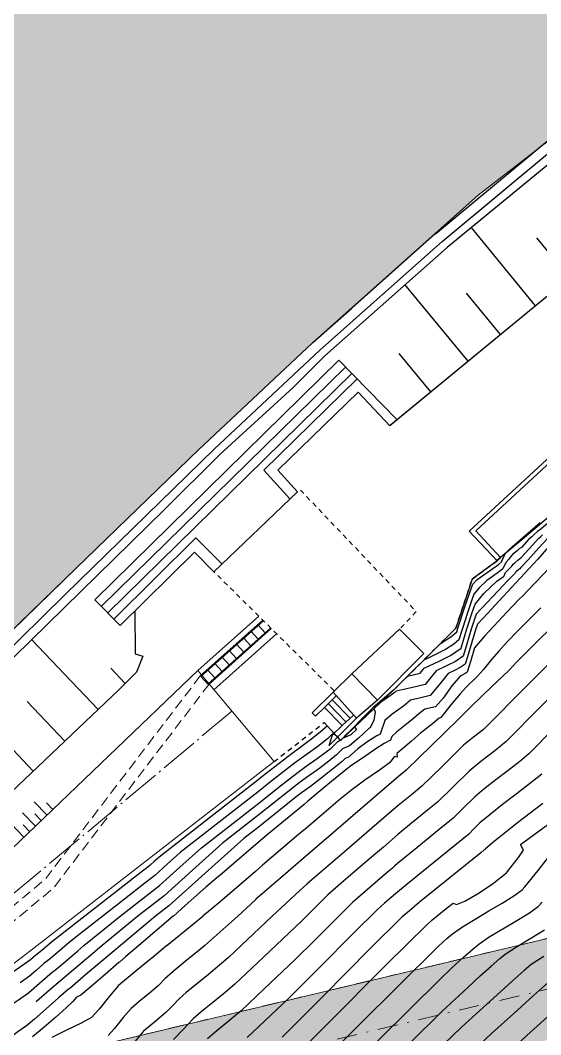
# Model space of a CAD drawing. Header units: millimetres. Extents: x -335 to 64136, y 248 to 109842.
# Drawn here: x -171.3 to -138.9, y 497.3 to 560.4 of the extents above; entities that cross this region are included whole.
import ezdxf

# ---------------------------------------------------------------- set-up
doc = ezdxf.new("R2010")
doc.units = ezdxf.units.MM
doc.header["$MEASUREMENT"] = 0
for name, pattern in [('ACAD_ISO04W100', [30, 24, -3, 0, -3]), ('DOT', [0.55, 0.3, -0.25]), ('NASCOSTA', [9.525, 6.35, -3.175]), ('TRATTEGGIATA', [0.75, 0.5, -0.25]), ('TRATTOPUNTO2', [0.5, 0.25, -0.125, 0, -0.125])]:
    doc.linetypes.add(name, pattern=pattern)
for name, color, linetype in [('Bâti', 7, 'Continuous'), ('CANALISATION', 2, 'Continuous'), ('colore lago', 131, 'Continuous'), ('curve livello 5m', 7, 'Continuous'), ('LIN010TR', 2, 'NASCOSTA'), ('LIN018CO', 6, 'Continuous'), ('LIN018TR', 6, 'NASCOSTA'), ('LIN025CO', 7, 'Continuous'), ('pendenze', 2, 'Continuous'), ('Per+Mod Surf', 7, 'Continuous'), ('SCALE', 2, 'Continuous'), ('sezioni', 7, 'Continuous'), ('TalusHautBas', 7, 'Continuous'), ('TRATTCOLO-30', 253, 'Continuous'), ('TRATTCOLO-32', 255, 'Continuous')]:
    doc.layers.add(name, color=color, linetype=linetype)
doc.layers.add('Colori bordi', color=5, linetype='Continuous', plot=False)
doc.layers.add('no_plot', color=5, linetype='Continuous', plot=False)

# ---------------------------------------------------------------- blocks, each defined once
blk = doc.blocks.new('CONTORNO')
at = {"layer": 'Colori bordi', "lineweight": 0, "ltscale": 2, "flags": 128}
blk.add_lwpolyline([(-22.578, 81.44), (16.586, -82.868), (15.866, -82.007), (19.27, -96.287), (18.407, -96.98), (19.153, -100.108)], dxfattribs=at)

msp = doc.modelspace()

# ---------------------------------------------------------------- hatches: boundary and pattern name
at = {"layer": 'colore lago', "linetype": 'Continuous', "lineweight": 0}
msp.add_hatch(color=256, dxfattribs=at).paths.add_polyline_path([(-312.38264, 424.38548), (-302.15266, 427.40348), (-294.50865, 427.80748), (-286.46064, 426.94448), (-279.55365, 428.69248), (-270.72865, 435.24048), (-265.29765, 441.90348), (-261.09665, 444.69048), (-255.79765, 448.78748), (-249.65065, 454.99548), (-249.87665, 457.13848), (-248.17265, 458.71048), (-243.91365, 458.44848), (-231.51899, 467.44804), (-219.71592, 476.01805), (-220.40264, 478.89914), (-213.99922, 486.79725), (-210.87206, 487.54263), (-194.87937, 500.9038), (-194.77873, 500.77989), (-194.52964, 500.99348), (-189.01965, 505.71848), (-183.49064, 510.97748), (-174.25166, 520.06648), (-167.80464, 526.32548), (-160.16665, 533.70348), (-153.10865, 540.33248), (-142.77665, 549.54148), (-138.72965, 552.68648), (-123.24765, 563.72148), (-114.11096, 569.41745), (-114.39195, 569.87), (-117.39783, 574.71114), (-120.69979, 580.02913), (-128.57865, 592.71848), (-138.23988, 586.68061), (-161.43365, 572.18548), (-162.95975, 574.60946), (-166.14665, 572.74548), (-168.16266, 571.75848), (-172.51465, 570.11848), (-176.78364, 568.52148), (-180.93165, 566.78248), (-186.27165, 564.10448), (-191.35264, 561.10848), (-197.61964, 557.14448), (-201.67851, 554.62358), (-203.78465, 553.31548), (-211.41966, 548.49648), (-217.09363, 544.89976), (-216.82965, 543.38348), (-218.67665, 540.30148), (-222.05665, 537.09148), (-230.78465, 537.05248), (-241.41465, 529.76848), (-248.88865, 523.97348), (-261.05365, 514.39848), (-276.82866, 503.29348), (-277.17892, 503.41049), (-289.31665, 495.14848), (-303.14866, 485.43648), (-320.62364, 475.41148), (-335.18517, 467.50034), (-335.18517, 416.83235), (-328.87465, 418.67548), (-317.58165, 422.79748)])
at = {"layer": 'TRATTCOLO-30', "linetype": 'Continuous', "lineweight": 0}
h = msp.add_hatch(color=256, dxfattribs=at)
h.dxf.hatch_style = 1
h.paths.add_polyline_path([(-113.17794, 502.95355), (-113.89206, 505.94962), (-166.36811, 493.44178), (-165.65399, 490.44571)])
h.paths.add_polyline_path([(-113.89206, 505.94962), (-114.60618, 508.94568), (-167.08223, 496.43785), (-166.36811, 493.44178)])
h.paths.add_polyline_path([(-63.9488, 517.85375), (-64.66293, 520.84982), (-114.60618, 508.94568), (-113.89206, 505.94962)])
h.paths.add_polyline_path([(-63.23468, 514.85768), (-63.9488, 517.85375), (-113.89206, 505.94962), (-113.17794, 502.95355)])

# ---------------------------------------------------------------- linework, layer by layer
at = {"layer": 'Bâti', "color": 2, "linetype": 'Continuous'}
for p, q in [((-145.4352, 547.15067), (-138.22468, 553.14255)), ((-145.02864, 546.66149), (-137.84063, 552.63549)), ((-137.50654, 552.21444), (-144.71349, 546.29655)), ((-152.64364, 539.89649), (-145.02864, 546.66149)), ((-150.64633, 542.52169), (-145.45109, 547.13702)), ((-144.71349, 546.29655), (-152.31871, 539.53923)), ((-143.34205, 528.61945), (-125.93732, 544.71894)), ((-153.0661, 540.37201), (-150.64635, 542.52167)), ((-160.16665, 533.70348), (-153.10865, 540.33248)), ((-159.20463, 533.75349), (-152.64364, 539.89649)), ((-166.65657, 524.35439), (-151.45657, 539.26439)), ((-152.31871, 539.53923), (-154.30163, 537.57949)), ((-166.24585, 523.93568), (-151.04585, 538.84568)), ((-165.84657, 523.52863), (-150.64657, 538.43863)), ((-156.12053, 532.42358), (-150.32386, 538.10965)), ((-154.30163, 537.57949), (-158.87131, 533.4027)), ((-150.2554, 537.28432), (-155.25741, 532.42131)), ((-150.2554, 537.28432), (-148.29026, 535.18649)), ((-134.55864, 536.39048), (-142.93351, 528.64367)), ((-147.82882, 535.56609), (-148.29026, 535.18649)), ((-168.49963, 524.67149), (-159.20463, 533.75349)), ((-167.80464, 526.32548), (-160.16665, 533.70348)), ((-158.87131, 533.4027), (-162.34163, 529.94249)), ((-156.12053, 532.42358), (-154.49867, 530.63022)), ((-155.25741, 532.42131), (-154.0374, 531.07231)), ((-154.0374, 531.07231), (-159.2334, 526.09231)), ((-162.34163, 529.94249), (-179.98863, 512.67149)), ((-141.60373, 526.77964), (-143.34205, 528.61945)), ((-141.39464, 526.98004), (-142.93351, 528.64367)), ((-160.3624, 528.20131), (-165.45639, 523.13086)), ((-158.72782, 526.57688), (-160.3624, 528.20131)), ((-160.4344, 527.31331), (-165.07834, 522.74546)), ((-159.2334, 526.09231), (-160.4344, 527.31331)), ((-141.60373, 526.77964), (-141.38318, 526.96652)), ((-141.39464, 526.98004), (-141.38318, 526.96652)), ((-174.25166, 520.06648), (-167.80464, 526.32548)), ((-178.43164, 514.89349), (-168.49963, 524.67149)), ((-165.07834, 522.74546), (-166.65657, 524.35439)), ((-156.44056, 523.32808), (-160.23046, 519.93571)), ((-155.33037, 522.22925), (-159.23011, 518.73856)), ((-150.65588, 519.74046), (-147.67894, 522.52295)), ((-147.67894, 522.52295), (-146.16862, 521.00023)), ((-146.16862, 521.00023), (-149.05729, 518.09493)), ((-151.81836, 518.58392), (-150.65588, 519.74046)), ((-149.05729, 518.09493), (-150.65588, 519.74046)), ((-153.11561, 517.31709), (-151.81836, 518.58392)), ((-152.3583, 517.63674), (-151.61613, 518.35974)), ((-152.3583, 517.63674), (-152.90609, 517.1031)), ((-149.05729, 518.09493), (-150.36084, 516.96809)), ((-153.11561, 517.31709), (-152.90609, 517.1031)), ((-150.36084, 516.96809), (-152.06115, 515.26938)), ((-151.25884, 516.50813), (-150.53495, 517.1611)), ((-151.25884, 516.50813), (-151.85562, 515.94583)), ((-152.06115, 515.26938), (-151.85562, 515.94583))]:
    msp.add_line(p, q, dxfattribs=at)
at = {"layer": 'Bâti', "color": 2, "linetype": 'DOT'}
for p, q in [((-153.84282, 531.17854), (-146.63231, 523.60923)), ((-156.44056, 523.32808), (-159.2334, 526.09231)), ((-151.76262, 518.69804), (-156.44056, 523.32808)), ((-146.63231, 523.60923), (-147.67894, 522.52295))]:
    msp.add_line(p, q, dxfattribs=at)
at = {"layer": 'CANALISATION', "linetype": 'Continuous', "lineweight": 0}
for p, q in [((-156.19155, 523.08161), (-160.08229, 519.60949)), ((-156.47419, 522.76237), (-156.03719, 522.28693)), ((-157.36961, 521.96329), (-156.93261, 521.48785)), ((-156.9219, 522.36283), (-156.4849, 521.88739)), ((-157.81732, 521.56375), (-157.38032, 521.08831)), ((-158.71274, 520.76468), (-158.27574, 520.28924)), ((-158.26503, 521.16421), (-157.82803, 520.68877)), ((-159.16045, 520.36514), (-158.72345, 519.8897)), ((-160.05586, 519.56606), (-159.61887, 519.09062)), ((-159.60816, 519.9656), (-159.17116, 519.49016))]:
    msp.add_line(p, q, dxfattribs=at)
at = {"layer": 'CANALISATION', "linetype": 'Continuous', "lineweight": 0, "flags": 128}
for points in [[(-160.05586, 519.56606), (-156.15594, 523.04637)], [(-159.61887, 519.09062), (-155.69614, 522.59128)], [(-159.5326, 519.10059), (-155.66054, 522.55604)]]:
    msp.add_lwpolyline(points, dxfattribs=at)
at = {"layer": 'Colori bordi', "linetype": 'Continuous', "lineweight": 0, "flags": 128}
msp.add_lwpolyline([(-213.99922, 486.79725), (-210.87206, 487.54263), (-194.87937, 500.9038), (-194.77873, 500.77989), (-194.52964, 500.99348), (-189.01965, 505.71848), (-183.49064, 510.97748), (-174.25166, 520.06648), (-167.80464, 526.32548), (-160.16665, 533.70348), (-153.10865, 540.33248), (-142.77665, 549.54148), (-138.72965, 552.68648), (-123.24765, 563.72148)], dxfattribs=at)
at = {"layer": 'curve livello 5m', "color": 2}
for p, q in [((-163.97386, 504.63737), (-166.19924, 502.80859)), ((-155.59921, 504.63737), (-157.53076, 502.80859))]:
    msp.add_line(p, q, dxfattribs=at)
at = {"layer": 'curve livello 5m', "color": 2, "flags": 128}
for points in [[(-138.42785, 528.20489), (-139.00398, 527.57975), (-139.66102, 526.8375), (-140.13934, 526.32981), (-140.19816, 526.28616), (-140.25716, 526.23609), (-140.37481, 526.13621), (-140.43163, 526.08115), (-140.47994, 526.01078), (-141.02209, 525.46018), (-141.18707, 525.2797), (-142.89981, 523.44927), (-143.21536, 522.50797), (-143.50987, 521.53101), (-143.72131, 520.84225), (-144.20177, 520.49557), (-144.71255, 520.24956), (-145.39391, 519.92139), (-145.74504, 519.4782), (-146.07703, 519.07397), (-146.95135, 518.86092), (-147.89116, 518.64806), (-147.94887, 518.59974), (-148.40072, 518.26583), (-148.86174, 517.9447)], [(-134.36932, 524.55638), (-134.7596, 524.07581), (-135.23461, 523.49195), (-135.23461, 523.49195), (-139.747, 518.99491), (-142.45783, 516.27148), (-143.06858, 515.78401), (-143.69147, 515.28783), (-143.69147, 515.28783), (-145.02944, 513.97284), (-146.28488, 512.73896), (-146.94176, 512.19835), (-147.7619, 511.52698), (-147.7619, 511.52698), (-149.40443, 510.11315), (-150.96464, 508.77018), (-153.4219, 506.65766), (-153.66755, 506.44622), (-153.89484, 506.25107), (-155.59921, 504.63737)], [(-149.27744, 517.55302), (-149.18935, 517.36363), (-149.28452, 516.83609), (-149.53073, 516.35999), (-149.53073, 516.35999), (-149.54301, 516.35361), (-149.61596, 516.30443), (-150.24112, 515.7355), (-150.78684, 515.24898), (-150.78684, 515.24898), (-151.22362, 515.05474), (-151.59468, 514.70047), (-152.08381, 514.30233), (-152.73092, 513.79981), (-152.73092, 513.79981), (-153.31731, 513.37591), (-153.92232, 512.9391), (-153.92232, 512.9391), (-154.64132, 512.37705), (-156.41397, 510.9688), (-158.69697, 509.18915), (-160.56348, 507.50977), (-162.33522, 505.91567), (-163.7795, 504.78899), (-163.97386, 504.63737)], [(-155.39025, 494.70535), (-152.18118, 497.90692), (-148.47093, 501.65255), (-145.98325, 504.1127), (-145.65763, 504.39274), (-144.77603, 505.1157), (-144.34635, 505.44926), (-144.13853, 505.37558), (-143.62076, 505.57185), (-142.83235, 506.02518), (-141.91915, 506.6437), (-141.02702, 507.33553), (-141.02702, 507.33553), (-140.95483, 507.41488), (-140.2667, 508.28745), (-139.94951, 508.75815), (-140.1453, 509.09718), (-135.66916, 512.38091)], [(-157.53076, 502.80859), (-158.32237, 502.05909), (-158.88082, 501.58318), (-159.58117, 501.00817), (-160.31032, 500.41457), (-160.95515, 499.88289), (-161.40255, 499.49364), (-161.40255, 499.49364), (-161.81068, 499.06444), (-162.21958, 498.63432), (-162.21958, 498.63432), (-162.94442, 498.03162), (-163.61478, 497.46933), (-163.61478, 497.46933), (-164.23826, 496.72518), (-164.78253, 496.09252), (-164.78253, 496.09252), (-165.56789, 495.68781), (-166.49745, 495.22406), (-166.49745, 495.22406), (-168.03497, 494.1052), (-170.17282, 492.52907), (-170.75575, 492.05518), (-171.01456, 491.83734)], [(-166.19924, 502.80859), (-166.5116, 502.54623), (-168.65014, 500.73599), (-168.79257, 500.62483), (-169.48129, 500.02901), (-170.27611, 499.32482), (-170.30498, 499.30017)], [(-138.4166, 500.50492), (-139.35995, 499.67542), (-140.56799, 498.58723), (-141.94383, 497.32838), (-143.39058, 495.98687)]]:
    msp.add_lwpolyline(points, dxfattribs=at)
at = {"layer": 'LIN010TR', "lineweight": 0, "ltscale": 0.1, "flags": 128}
for points in [[(-160.08228, 519.60951), (-169.75742, 506.9242), (-190.7873, 489.35468), (-193.08908, 487.43164)], [(-159.53259, 519.1006), (-169.21518, 506.40553), (-189.62423, 489.35468), (-191.92601, 487.43164)]]:
    msp.add_lwpolyline(points, dxfattribs=at)
at = {"layer": 'LIN010TR', "linetype": 'TRATTOPUNTO2', "lineweight": 0, "ltscale": 5, "flags": 128}
msp.add_lwpolyline([(-66.87892, 517.15556), (-191.86436, 487.36487)], dxfattribs=at)
at = {"layer": 'LIN018CO', "color": 2}
for p, q in [((-169.62898, 510.94476), (-170.42223, 511.77397)), ((-169.26768, 511.29039), (-169.66274, 511.70336)), ((-170.35158, 510.2535), (-171.14483, 511.0827)), ((-169.99028, 510.59913), (-170.38534, 511.01209)), ((-171.07418, 509.56223), (-171.86743, 510.39144)), ((-170.71288, 509.90786), (-171.10794, 510.32082))]:
    msp.add_line(p, q, dxfattribs=at)
at = {"layer": 'LIN018TR', "linetype": 'ACAD_ISO04W100', "lineweight": 0, "ltscale": 0.1, "flags": 128}
msp.add_lwpolyline([(-158.11518, 517.40404), (-190.48313, 490.36206), (-193.9907, 487.43164)], dxfattribs=at)
at = {"layer": 'LIN025CO', "linetype": 'TRATTEGGIATA', "lineweight": 0, "ltscale": 2}
msp.add_line((-15.15561, 532.65026), (-197.41451, 489.20826), dxfattribs=at)
at = {"layer": 'LIN025CO', "color": 2, "linetype": 'Continuous'}
for p, q in [((-141.60373, 526.77964), (-143.15564, 525.63349)), ((-141.60064, 526.80549), (-141.60373, 526.77964)), ((-143.15564, 525.63349), (-144.17164, 522.58249)), ((-144.17164, 522.58249), (-145.13064, 521.63149)), ((-145.13064, 521.63149), (-148.02563, 518.73249)), ((-148.02563, 518.73249), (-149.33163, 517.60849)), ((-149.33163, 517.60849), (-151.3601, 515.59074)), ((-151.3601, 515.59074), (-152.37263, 516.69949))]:
    msp.add_line(p, q, dxfattribs=at)
at = {"layer": 'no_plot'}
for p, q in [((-167.3374, 502.80859), (-165.0741, 504.63737)), ((-162.87346, 504.63737), (-165.05297, 502.80859)), ((-161.77339, 504.63737), (-163.90671, 502.80859)), ((-162.16107, 502.80859), (-159.93071, 504.63737)), ((-159.79321, 502.80859), (-157.7394, 504.63737))]:
    msp.add_line(p, q, dxfattribs=at)
at = {"layer": 'no_plot', "flags": 128}
for points in [[(-138.14128, 529.39184), (-138.89025, 528.75636), (-139.07764, 528.59737), (-139.26508, 528.43833), (-139.4487, 528.27921), (-139.62142, 528.12142), (-140.0841, 527.61451), (-140.22161, 527.51248), (-140.35952, 527.39541), (-140.63459, 527.16193), (-140.7674, 527.0332), (-140.88036, 526.8687), (-141.06795, 526.67818), (-141.24378, 526.27538), (-141.36271, 526.17461), (-141.83393, 525.84618), (-142.23911, 525.55972), (-142.7189, 525.09252), (-143.046, 524.6974), (-143.17696, 524.33855), (-143.44347, 523.54354), (-143.76557, 522.55085), (-143.98042, 521.84353), (-144.28955, 521.58725), (-144.81286, 521.24288), (-145.69784, 520.81664), (-146.1728, 520.58788)], [(-145.17073, 521.59134), (-145.11841, 521.61654), (-144.48445, 522.03371), (-144.10997, 522.34417), (-144.10997, 522.34417), (-144.04068, 522.57228), (-143.62814, 523.84366), (-143.28682, 524.86187), (-143.11909, 525.32146), (-143.11909, 525.32146), (-142.85013, 525.6089), (-142.23124, 526.04644), (-141.51149, 526.54809), (-141.51149, 526.54809), (-141.32983, 526.70201), (-141.1039, 527.21958), (-140.82559, 527.49966), (-140.33727, 527.92705), (-138.92111, 529.16037)], [(-147.17488, 519.58442), (-146.3911, 519.76843), (-146.13613, 520.08472), (-145.2052, 520.5331), (-144.50732, 520.86923), (-143.85086, 521.34289), (-143.70025, 521.8335), (-143.49046, 522.52941), (-143.49046, 522.52941), (-143.15435, 523.55782), (-142.9729, 524.07333), (-142.9729, 524.07333), (-142.42774, 524.73187), (-141.6281, 525.51055), (-141.6281, 525.51055), (-141.21393, 525.80112), (-141.15773, 525.84875), (-141.07464, 526.0391), (-140.68015, 526.43974), (-140.59951, 526.55717), (-140.5047, 526.64907), (-140.30834, 526.81575), (-140.20989, 526.89932), (-140.11172, 526.97216), (-139.60313, 527.52569), (-139.02463, 528.16315), (-139.02463, 528.16315), (-138.9023, 528.27492), (-138.77224, 528.38762)], [(-138.39662, 527.64045), (-139.07411, 526.87687), (-141.22999, 524.55638)], [(-137.08555, 527.64328), (-140.04646, 524.55638)], [(-141.22999, 524.55638), (-142.21047, 523.4838), (-142.82671, 522.82521), (-142.94025, 522.48654), (-143.17875, 521.70184), (-143.44834, 520.79642), (-143.59176, 520.3416), (-143.89623, 520.12191), (-144.21991, 519.96602), (-144.65169, 519.75806), (-145.22289, 519.03709), (-145.76295, 518.3795), (-146.35945, 518.23416), (-147.00062, 518.08893), (-147.44052, 517.72063), (-148.1393, 517.21921), (-148.59932, 516.82621), (-148.88607, 515.98319), (-149.08732, 515.87856), (-149.71805, 515.47389), (-150.28246, 515.0729), (-150.85747, 514.55458), (-151.07197, 514.45919), (-151.2542, 514.28521), (-151.75153, 513.87496), (-152.47953, 513.29789), (-153.2198, 512.72714), (-153.77374, 512.32695), (-154.10805, 512.06562), (-156.38558, 510.25628), (-157.38094, 509.48037), (-159.77433, 507.32694), (-162.0462, 505.28284), (-162.68441, 504.7848), (-162.87346, 504.63737)], [(-140.04646, 524.55638), (-140.22714, 524.37668), (-141.00201, 523.56866), (-141.80467, 522.71521), (-142.39431, 522.07237), (-143.00388, 521.34988), (-143.2364, 520.559), (-143.46221, 519.84096), (-143.59068, 519.74826), (-143.72727, 519.68247), (-143.90946, 519.59472), (-144.43079, 518.98679), (-144.96589, 518.21493), (-145.44888, 517.68504), (-146.11008, 517.52981), (-146.46674, 517.23476), (-146.93217, 516.84152), (-147.23222, 516.62622), (-147.83829, 516.13065), (-148.16582, 515.82862), (-148.24142, 515.60638), (-148.63162, 515.40352), (-149.15055, 515.05896), (-149.98871, 514.48774), (-150.71447, 513.99945), (-150.79568, 513.94799), (-150.83669, 513.89496), (-150.91649, 513.83819), (-151.45783, 513.40286), (-152.37072, 512.65177), (-153.3813, 511.81025), (-153.61907, 511.60715), (-154.77676, 510.6524), (-155.92084, 509.70868), (-156.33436, 509.35466), (-158.86427, 507.18054), (-159.04792, 507.02336), (-159.0521, 507.02016), (-159.72797, 506.4473), (-160.65629, 505.64054), (-161.25949, 505.09673), (-161.75718, 504.65002), (-161.77339, 504.63737)], [(-138.88096, 523.84119), (-139.67505, 523.05797), (-140.31922, 522.4107), (-140.96686, 521.73183), (-141.50087, 521.15428), (-141.94702, 520.62851), (-142.45982, 520.00941), (-142.82765, 519.58172), (-143.53928, 518.9135), (-143.89994, 518.49612), (-144.48194, 517.80046), (-144.86455, 517.32408), (-145.1348, 516.99057), (-145.21954, 516.97068), (-145.63303, 516.62449), (-146.37838, 516.04653), (-146.93789, 515.53791), (-147.4779, 515.09115), (-147.85595, 514.77342), (-147.8271, 514.55381), (-147.99401, 514.5848), (-148.29609, 514.19424), (-148.86971, 513.77066), (-149.83296, 513.10343), (-150.65533, 512.51568), (-151.37111, 511.92677), (-152.39104, 511.05565), (-153.42391, 510.17329), (-153.97015, 509.72276), (-156.20539, 507.80912), (-156.64976, 507.42724), (-158.99834, 505.41718), (-159.05181, 505.37622), (-159.34583, 505.12336), (-159.43996, 505.04241), (-159.93071, 504.63737)], [(-138.01739, 522.8257), (-139.33912, 521.52208), (-140.41131, 520.44472), (-140.60743, 520.23619), (-140.82764, 519.97519), (-141.25675, 519.56593), (-141.94349, 518.92876), (-142.53108, 518.37565), (-143.26988, 517.6311), (-143.87377, 517.02674), (-144.03172, 516.90079), (-145.69491, 515.26616), (-147.25552, 513.73236), (-147.74302, 513.33233), (-150.1236, 511.28323), (-152.38487, 509.33681), (-153.38713, 508.47516), (-155.0724, 507.02464), (-156.23028, 506.03046), (-156.62318, 505.69233), (-156.63171, 505.68579), (-157.23571, 505.12421), (-157.7394, 504.63737)], [(-135.32071, 521.23524), (-138.89477, 517.67334), (-141.0419, 515.51623), (-141.75014, 514.93954), (-142.62278, 514.26603), (-143.35122, 513.67487), (-144.36397, 512.67952), (-145.31425, 511.74556), (-145.92787, 511.23619), (-146.92482, 510.42511), (-147.78077, 509.72162), (-148.68526, 508.94307), (-149.54441, 508.20354), (-151.15798, 506.81635), (-152.14935, 505.96373), (-152.57657, 505.54124), (-153.21374, 504.89799), (-153.76485, 504.34817), (-156.15127, 502.08872), (-157.93527, 500.39963), (-158.54408, 499.88418), (-159.30206, 499.26506), (-160.0236, 498.67438), (-160.52309, 498.24425), (-161.13748, 497.59814), (-161.75305, 496.95065)], [(-152.14528, 516.45053), (-152.20692, 516.45793), (-152.29951, 516.36378), (-152.64624, 516.08022), (-153.23134, 515.62276), (-153.87929, 515.12863), (-154.36803, 514.77555), (-156.24114, 513.31135), (-156.49913, 513.10639), (-162.64508, 508.31547), (-162.93093, 508.05828), (-163.20227, 507.81415), (-163.42346, 507.6416), (-163.86834, 507.29455), (-169.34168, 503.02483), (-169.95483, 502.5058), (-170.32618, 502.21599), (-170.65686, 501.92827), (-171.20579, 501.53351), (-172.02747, 500.97189)], [(-138.04254, 516.35177), (-139.62597, 514.76098), (-140.19459, 514.28552), (-140.91512, 513.72116), (-141.68983, 513.12463), (-142.42102, 512.55264), (-143.01097, 512.06191), (-143.69849, 511.3862), (-144.34361, 510.75216), (-145.20341, 510.03844), (-146.60031, 508.90197), (-147.79964, 507.91627), (-147.96609, 507.773), (-148.12419, 507.63691), (-148.42112, 507.38164), (-150.60783, 505.50097), (-151.55016, 504.56907), (-152.9556, 503.15022), (-154.1712, 501.93747), (-156.10358, 500.10789), (-157.54816, 498.74017), (-158.23973, 498.15973), (-159.05697, 497.49343), (-159.64363, 496.99487)], [(-150.48187, 516.41821), (-150.35086, 516.27271), (-150.71621, 515.94338), (-151.22683, 515.7163)], [(-151.65974, 515.91885), (-151.83058, 515.96942), (-151.8755, 515.97482), (-152.15328, 515.69237), (-152.76386, 515.21498), (-153.49149, 514.68931), (-154.21946, 514.1634), (-155.70787, 512.99992), (-156.47074, 512.39386), (-161.32904, 508.6067), (-162.14178, 507.87545), (-162.91325, 507.18132), (-163.54214, 506.69073), (-164.80704, 505.70399), (-167.8387, 503.33901), (-168.36907, 502.89326), (-168.98885, 502.36224), (-169.51993, 501.91586), (-169.81498, 501.6856), (-170.29694, 501.26483), (-170.71976, 500.89835), (-171.29611, 500.488)], [(-165.0741, 504.63737), (-163.66082, 505.73986), (-162.62423, 506.5485), (-161.35263, 507.69261), (-160.01301, 508.89792), (-156.44236, 511.68133), (-155.1746, 512.68848), (-154.07089, 513.55125), (-153.48806, 513.97499), (-152.79947, 514.46637), (-152.24203, 514.87249), (-152.24203, 514.87249), (-151.93517, 515.11573), (-151.50926, 515.52237), (-151.42371, 515.58186), (-151.37985, 515.61237)], [(-138.81709, 513.49376), (-139.57806, 512.89178), (-140.41843, 512.24306), (-141.26367, 511.59084), (-142.03927, 510.97839), (-142.67072, 510.44895), (-143.03302, 510.09288), (-143.37297, 509.75876), (-145.5433, 507.97787), (-147.20478, 506.6392), (-147.92141, 506.03501), (-148.61086, 505.44205), (-149.0663, 505.03821), (-150.52375, 503.5969), (-152.69746, 501.40245), (-154.57755, 499.52676), (-156.0559, 498.12707), (-157.16105, 497.08071)], [(-138.74715, 511.66996), (-139.53504, 511.06274), (-140.32633, 510.45309), (-141.08202, 509.86365), (-141.76307, 509.31707), (-142.33047, 508.83599), (-142.36755, 508.79956), (-142.40234, 508.76536), (-142.62444, 508.58312), (-146.43121, 505.51597), (-147.0643, 504.97951), (-147.52478, 504.57546), (-149.49734, 502.62472), (-152.43932, 499.65469), (-154.9839, 497.11606)], [(-152.64792, 495.44345), (-145.26439, 502.75018), (-144.73027, 503.24568), (-144.38624, 503.54783), (-144.38624, 503.54783), (-143.76095, 503.97682), (-142.97402, 504.4607), (-142.11658, 504.96672), (-141.27974, 505.46216), (-140.55464, 505.91428), (-140.03238, 506.29035), (-140.03238, 506.29035), (-139.87194, 506.4667), (-139.05657, 507.47802), (-138.34257, 508.40599)], [(-154.65782, 491.31749), (-145.15113, 500.72531), (-144.41171, 501.41816), (-143.6897, 502.08107), (-143.09772, 502.61172), (-142.7484, 502.90781), (-142.7484, 502.90781), (-142.08987, 503.35305), (-141.25535, 503.85761), (-140.37903, 504.37329), (-139.59509, 504.85188), (-139.03773, 505.24516), (-139.03773, 505.24516), (-138.78905, 505.51851)], [(-152.98736, 490.83363), (-145.03786, 498.70045), (-144.23807, 499.45261), (-143.42364, 500.2078), (-142.64913, 500.91646), (-141.96908, 501.52904), (-141.43804, 501.99599), (-141.11055, 502.26778), (-141.11055, 502.26778), (-140.40301, 502.73708), (-139.51149, 503.26744), (-138.65262, 503.78101)], [(-174.44807, 497.22745), (-173.74153, 497.77114), (-173.02777, 498.32071), (-173.02777, 498.32071), (-172.27696, 498.84136), (-171.39466, 499.43819), (-170.78265, 499.86844), (-170.78265, 499.86844), (-170.09155, 500.46745), (-169.30377, 501.15522), (-169.30377, 501.15522), (-169.08504, 501.32592), (-168.45864, 501.84957), (-167.70972, 502.49014), (-167.3374, 502.80859)], [(-165.05297, 502.80859), (-165.44783, 502.47695), (-167.2224, 500.98648), (-168.21524, 500.14605), (-168.28136, 500.09444), (-168.91305, 499.55192), (-169.68076, 498.87269), (-170.40555, 498.23288), (-170.90845, 497.80861), (-171.45207, 497.43384), (-172.07057, 496.96559)], [(-163.90671, 502.80859), (-164.71741, 502.12768), (-165.1188, 501.78153), (-165.15562, 501.75135), (-166.01145, 501.01679), (-166.99469, 500.16493), (-167.51912, 499.72165), (-167.79889, 499.59386), (-168.01711, 499.33213), (-168.4403, 498.92959), (-169.07681, 498.3601), (-169.80931, 497.72675), (-170.52044, 497.13264)], [(-162.16107, 502.80859), (-163.12723, 502.01084), (-163.15727, 501.98494), (-163.184, 501.96189), (-164.06747, 501.23781), (-165.16808, 500.31879), (-165.74254, 499.65301), (-166.38219, 498.85254), (-166.85495, 498.32993), (-167.50579, 497.97447), (-168.49622, 497.50666), (-169.33222, 497.07539)], [(-159.79321, 502.80859), (-160.16949, 502.49965), (-161.01519, 501.81116), (-161.76309, 501.19449), (-162.28201, 500.74302), (-162.68612, 500.31799), (-163.23816, 499.84963), (-163.89859, 499.31851), (-164.39143, 498.89406), (-164.8775, 498.33072), (-165.41872, 497.65342), (-165.81874, 497.21123)], [(-138.68637, 502.13604), (-139.4727, 501.62775), (-139.92732, 501.25046), (-140.66452, 500.60223), (-141.60856, 499.75184), (-142.68374, 498.76809), (-143.81432, 497.71974), (-144.92459, 496.67558)], [(-138.05538, 498.74861), (-139.52742, 497.42262), (-141.20393, 495.88867)]]:
    msp.add_lwpolyline(points, dxfattribs=at)
at = {"layer": 'pendenze', "linetype": 'Continuous'}
for p, q in [((-139.20354, 542.66082), (-143.22509, 547.54929)), ((-137.07547, 544.39798), (-139.13146, 546.89718)), ((-143.40925, 539.20191), (-147.33974, 543.97967)), ((-141.38128, 540.87024), (-143.50461, 543.45128)), ((-145.72751, 537.29477), (-147.69915, 539.69142)), ((-151.45657, 539.26439), (-147.82882, 535.56609)), ((-166.44402, 517.51168), (-170.58438, 521.87538)), ((-164.75609, 519.14045), (-165.65289, 520.08562)), ((-170.48259, 513.67981), (-174.56358, 517.98095)), ((-168.52211, 515.53995), (-170.87162, 518.01622))]:
    msp.add_line(p, q, dxfattribs=at)
at = {"layer": 'Per+Mod Surf', "color": 2, "linetype": 'Continuous'}
for p, q in [((-132.84163, 534.22749), (-140.06363, 528.09049)), ((-140.06363, 528.09049), (-141.39464, 526.98004)), ((-141.39464, 526.98004), (-141.60064, 526.80549)), ((-141.60373, 526.77964), (-143.15564, 525.63349)), ((-141.60064, 526.80549), (-141.60373, 526.77964)), ((-143.15564, 525.63349), (-144.17164, 522.58249)), ((-144.17164, 522.58249), (-145.13064, 521.63149)), ((-145.13064, 521.63149), (-148.02563, 518.73249)), ((-148.02563, 518.73249), (-151.3601, 515.59074)), ((-151.3601, 515.59074), (-152.37263, 516.69949))]:
    msp.add_line(p, q, dxfattribs=at)
at = {"layer": 'SCALE', "linetype": 'Continuous'}
for p, q in [((-150.76406, 516.99013), (-151.86352, 518.11874)), ((-150.36084, 516.96809), (-151.81836, 518.58392)), ((-151.25884, 516.50813), (-152.3583, 517.63674)), ((-151.01145, 516.74913), (-152.11091, 517.87774))]:
    msp.add_line(p, q, dxfattribs=at)
at = {"layer": 'sezioni', "linetype": 'Continuous', "lineweight": 0, "flags": 128}
msp.add_lwpolyline([(-176.88784, 504.00069), (-160.23036, 519.9358), (-155.49347, 514.26598), (-170.62065, 502.52148), (-172.20992, 501.29034)], dxfattribs=at)
at = {"layer": 'TalusHautBas', "color": 2, "linetype": 'Continuous'}
for p, q in [((-119.97464, 558.35749), (-139.35463, 542.53749)), ((-139.35463, 542.53749), (-148.29026, 535.18649)), ((-139.35463, 542.53749), (-148.24164, 535.22649)), ((-164.16762, 523.64126), (-164.13289, 520.97417)), ((-164.13289, 520.97417), (-163.67065, 520.83127)), ((-163.67065, 520.83127), (-164.06465, 519.84327)), ((-164.06465, 519.84327), (-165.15865, 518.73127)), ((-165.15865, 518.73127), (-176.08464, 508.36449))]:
    msp.add_line(p, q, dxfattribs=at)
at = {"layer": 'TalusHautBas', "color": 2, "linetype": 'DOT'}
for p, q in [((-143.15564, 525.63349), (-141.60373, 526.77964)), ((-144.17164, 522.58249), (-143.15564, 525.63349)), ((-144.17164, 522.58249), (-145.13064, 521.63149)), ((-145.13064, 521.63149), (-148.02563, 518.73249)), ((-148.02563, 518.73249), (-149.33163, 517.60849)), ((-149.33163, 517.60849), (-151.3601, 515.59074)), ((-155.49347, 514.26598), (-152.37263, 516.69949)), ((-152.37263, 516.69949), (-151.3601, 515.59074))]:
    msp.add_line(p, q, dxfattribs=at)

# ---------------------------------------------------------------- block references
at = {"layer": 'TRATTCOLO-32', "linetype": 'Continuous', "lineweight": 0, "rotation": 270}
msp.add_blockref('CONTORNO', (-113.89167, 505.94994), dxfattribs=at)

doc.saveas('drawing.dxf')
